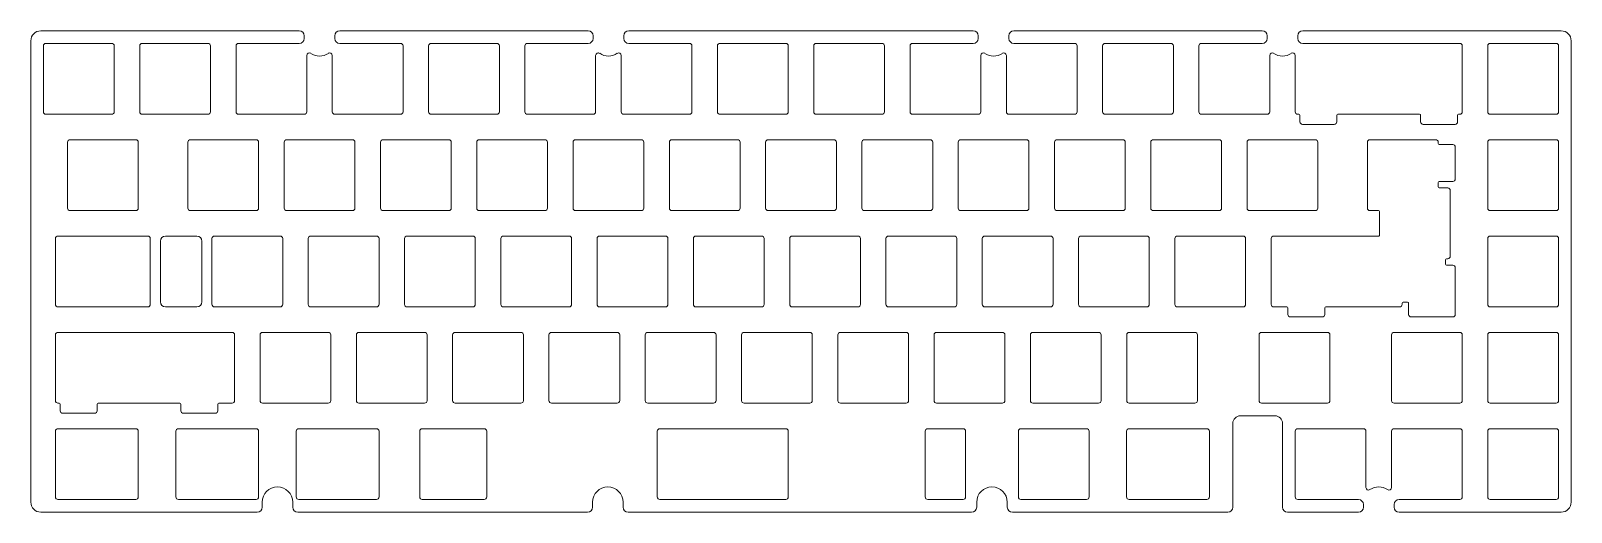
# Model space of a CAD drawing. Header units: millimetres. Extents: x 2603 to 2908, y 1285 to 1380.
import ezdxf

# ---------------------------------------------------------------- set-up
doc = ezdxf.new("R2010")
doc.units = ezdxf.units.MM

msp = doc.modelspace()

# ---------------------------------------------------------------- linework, layer by layer
at = {"color": 2, "lineweight": 9}
for p, q in [((2603.07, 1378.38), (2603.07, 1287.18)), ((2656.17, 1380.38), (2605.07, 1380.38)), ((2606.07, 1377.88), (2619.07, 1377.88)), ((2625.12, 1377.88), (2638.12, 1377.88)), ((2644.17, 1377.88), (2656.17, 1377.88)), ((2657.17, 1378.88), (2657.17, 1379.38)), ((2663.22, 1379.38), (2663.22, 1378.88)), ((2713.32, 1380.38), (2664.22, 1380.38)), ((2664.22, 1377.88), (2676.22, 1377.88)), ((2682.27, 1377.88), (2695.27, 1377.88)), ((2701.32, 1377.88), (2713.32, 1377.88)), ((2714.32, 1379.38), (2714.32, 1378.88)), ((2720.37, 1378.88), (2720.37, 1379.38)), ((2789.52, 1380.38), (2721.37, 1380.38)), ((2721.37, 1377.88), (2733.37, 1377.88)), ((2739.42, 1377.88), (2752.42, 1377.88)), ((2758.47, 1377.88), (2771.47, 1377.88)), ((2777.52, 1377.88), (2789.52, 1377.88)), ((2790.52, 1379.38), (2790.52, 1378.88)), ((2796.57, 1378.88), (2796.57, 1379.38)), ((2846.67, 1380.38), (2797.57, 1380.38)), ((2797.57, 1377.88), (2809.57, 1377.88)), ((2815.62, 1377.88), (2828.62, 1377.88)), ((2834.67, 1377.88), (2846.67, 1377.88)), ((2847.67, 1378.88), (2847.67, 1379.38)), ((2853.72, 1379.38), (2853.72, 1378.88)), ((2905.82, 1380.38), (2854.72, 1380.38)), ((2854.72, 1377.88), (2885.77, 1377.88)), ((2891.82, 1377.88), (2904.82, 1377.88)), ((2907.82, 1287.18), (2907.82, 1378.38)), ((2605.57, 1364.38), (2605.57, 1377.38)), ((2619.57, 1377.38), (2619.57, 1364.38)), ((2624.62, 1364.38), (2624.62, 1377.38)), ((2638.62, 1377.38), (2638.62, 1364.38)), ((2643.67, 1364.38), (2643.67, 1377.38)), ((2657.67, 1375.52), (2657.67, 1364.38)), ((2662.72, 1364.38), (2662.72, 1375.52)), ((2676.72, 1377.38), (2676.72, 1364.38)), ((2681.77, 1364.38), (2681.77, 1377.38)), ((2695.77, 1377.38), (2695.77, 1364.38)), ((2700.82, 1364.38), (2700.82, 1377.38)), ((2714.82, 1375.51), (2714.82, 1364.38)), ((2719.87, 1364.38), (2719.87, 1375.51)), ((2733.87, 1377.38), (2733.87, 1364.38)), ((2738.92, 1364.38), (2738.92, 1377.38)), ((2752.92, 1377.38), (2752.92, 1364.38)), ((2757.97, 1364.38), (2757.97, 1377.38)), ((2771.97, 1377.38), (2771.97, 1364.38)), ((2777.02, 1364.38), (2777.02, 1377.38)), ((2791.02, 1375.52), (2791.02, 1364.38)), ((2796.07, 1364.38), (2796.07, 1375.52)), ((2810.07, 1377.38), (2810.07, 1364.38)), ((2815.12, 1364.38), (2815.12, 1377.38)), ((2829.12, 1377.38), (2829.12, 1364.38)), ((2834.17, 1364.38), (2834.17, 1377.38)), ((2848.17, 1375.52), (2848.17, 1364.38)), ((2853.22, 1375.52), (2853.22, 1364.38)), ((2886.27, 1377.38), (2886.27, 1364.38)), ((2891.32, 1364.38), (2891.32, 1377.38)), ((2905.32, 1377.38), (2905.32, 1364.38)), ((2619.07, 1363.88), (2606.07, 1363.88)), ((2638.12, 1363.88), (2625.12, 1363.88)), ((2657.17, 1363.88), (2644.17, 1363.88)), ((2676.22, 1363.88), (2663.22, 1363.88)), ((2695.27, 1363.88), (2682.27, 1363.88)), ((2714.32, 1363.88), (2701.32, 1363.88)), ((2733.37, 1363.88), (2720.37, 1363.88)), ((2752.42, 1363.88), (2739.42, 1363.88)), ((2771.47, 1363.88), (2758.47, 1363.88)), ((2790.52, 1363.88), (2777.52, 1363.88)), ((2809.57, 1363.88), (2796.57, 1363.88)), ((2828.62, 1363.88), (2815.62, 1363.88)), ((2847.67, 1363.88), (2834.67, 1363.88)), ((2853.72, 1363.88), (2853.96, 1363.88)), ((2854.16, 1362.38), (2854.16, 1363.68)), ((2861.46, 1363.68), (2861.46, 1362.38)), ((2877.84, 1363.88), (2861.66, 1363.88)), ((2878.04, 1362.38), (2878.04, 1363.68)), ((2885.34, 1363.68), (2885.34, 1362.38)), ((2885.77, 1363.88), (2885.54, 1363.88)), ((2904.82, 1363.88), (2891.82, 1363.88)), ((2860.96, 1361.88), (2854.66, 1361.88)), ((2884.84, 1361.88), (2878.54, 1361.88)), ((2610.33, 1345.33), (2610.33, 1358.33)), ((2610.83, 1358.83), (2623.83, 1358.83)), ((2624.33, 1358.33), (2624.33, 1345.33)), ((2634.15, 1345.33), (2634.15, 1358.33)), ((2634.65, 1358.83), (2647.65, 1358.83)), ((2648.15, 1358.33), (2648.15, 1345.33)), ((2653.2, 1345.33), (2653.2, 1358.33)), ((2653.7, 1358.83), (2666.7, 1358.83)), ((2667.2, 1358.33), (2667.2, 1345.33)), ((2672.25, 1345.33), (2672.25, 1358.33)), ((2672.75, 1358.83), (2685.75, 1358.83)), ((2686.25, 1358.33), (2686.25, 1345.33)), ((2691.3, 1345.33), (2691.3, 1358.33)), ((2691.8, 1358.83), (2704.8, 1358.83)), ((2705.3, 1358.33), (2705.3, 1345.33)), ((2710.35, 1345.33), (2710.35, 1358.33)), ((2710.85, 1358.83), (2723.85, 1358.83)), ((2724.35, 1358.33), (2724.35, 1345.33)), ((2729.4, 1345.33), (2729.4, 1358.33)), ((2729.9, 1358.83), (2742.9, 1358.83)), ((2743.4, 1358.33), (2743.4, 1345.33)), ((2748.45, 1345.33), (2748.45, 1358.33)), ((2748.95, 1358.83), (2761.95, 1358.83)), ((2762.45, 1358.33), (2762.45, 1345.33)), ((2767.5, 1345.33), (2767.5, 1358.33)), ((2768, 1358.83), (2781, 1358.83)), ((2781.5, 1358.33), (2781.5, 1345.33)), ((2786.55, 1345.33), (2786.55, 1358.33)), ((2787.05, 1358.83), (2800.05, 1358.83)), ((2800.55, 1358.33), (2800.55, 1345.33)), ((2805.6, 1345.33), (2805.6, 1358.33)), ((2806.1, 1358.83), (2819.1, 1358.83)), ((2819.6, 1358.33), (2819.6, 1345.33)), ((2824.65, 1345.33), (2824.65, 1358.33)), ((2825.15, 1358.83), (2838.15, 1358.83)), ((2838.65, 1358.33), (2838.65, 1345.33)), ((2843.7, 1345.33), (2843.7, 1358.33)), ((2844.2, 1358.83), (2857.2, 1358.83)), ((2857.7, 1358.33), (2857.7, 1345.33)), ((2867.51, 1345.33), (2867.51, 1358.33)), ((2868.01, 1358.83), (2881.01, 1358.83)), ((2881.51, 1358.09), (2881.51, 1358.33)), ((2884.39, 1357.89), (2881.71, 1357.89)), ((2884.89, 1357.39), (2884.89, 1351.09)), ((2891.32, 1345.33), (2891.32, 1358.33)), ((2891.82, 1358.83), (2904.82, 1358.83)), ((2905.32, 1358.33), (2905.32, 1345.33)), ((2881.51, 1349.5), (2881.51, 1350.39)), ((2884.39, 1350.59), (2881.71, 1350.59)), ((2881.71, 1349.3), (2883.39, 1349.3)), ((2883.89, 1348.8), (2883.89, 1335.8)), ((2623.83, 1344.83), (2610.83, 1344.83)), ((2647.65, 1344.83), (2634.65, 1344.83)), ((2666.7, 1344.83), (2653.7, 1344.83)), ((2685.75, 1344.83), (2672.75, 1344.83)), ((2704.8, 1344.83), (2691.8, 1344.83)), ((2723.85, 1344.83), (2710.85, 1344.83)), ((2742.9, 1344.83), (2729.9, 1344.83)), ((2761.95, 1344.83), (2748.95, 1344.83)), ((2781, 1344.83), (2768, 1344.83)), ((2800.05, 1344.83), (2787.05, 1344.83)), ((2819.1, 1344.83), (2806.1, 1344.83)), ((2838.15, 1344.83), (2825.15, 1344.83)), ((2857.2, 1344.83), (2844.2, 1344.83)), ((2868.01, 1344.83), (2869.69, 1344.83)), ((2869.89, 1344.63), (2869.89, 1339.98)), ((2904.82, 1344.83), (2891.82, 1344.83)), ((2607.95, 1339.28), (2607.95, 1326.28)), ((2608.45, 1339.78), (2626.21, 1339.78)), ((2626.71, 1339.28), (2626.71, 1326.28)), ((2628.71, 1338.78), (2628.71, 1326.78)), ((2635.91, 1339.78), (2629.71, 1339.78)), ((2636.91, 1326.78), (2636.91, 1338.78)), ((2638.91, 1326.28), (2638.91, 1339.28)), ((2639.41, 1339.78), (2652.41, 1339.78)), ((2652.91, 1339.28), (2652.91, 1326.28)), ((2657.96, 1326.28), (2657.96, 1339.28)), ((2658.46, 1339.78), (2671.46, 1339.78)), ((2671.96, 1339.28), (2671.96, 1326.28)), ((2677.01, 1326.28), (2677.01, 1339.28)), ((2677.51, 1339.78), (2690.51, 1339.78)), ((2691.01, 1339.28), (2691.01, 1326.28)), ((2696.06, 1326.28), (2696.06, 1339.28)), ((2696.56, 1339.78), (2709.56, 1339.78)), ((2710.06, 1339.28), (2710.06, 1326.28)), ((2715.11, 1326.28), (2715.11, 1339.28)), ((2715.61, 1339.78), (2728.61, 1339.78)), ((2729.11, 1339.28), (2729.11, 1326.28)), ((2734.16, 1326.28), (2734.16, 1339.28)), ((2734.66, 1339.78), (2747.66, 1339.78)), ((2748.16, 1339.28), (2748.16, 1326.28)), ((2753.21, 1326.28), (2753.21, 1339.28)), ((2753.71, 1339.78), (2766.71, 1339.78)), ((2767.21, 1339.28), (2767.21, 1326.28)), ((2772.26, 1326.28), (2772.26, 1339.28)), ((2772.76, 1339.78), (2785.76, 1339.78)), ((2786.26, 1339.28), (2786.26, 1326.28)), ((2791.31, 1326.28), (2791.31, 1339.28)), ((2791.81, 1339.78), (2804.81, 1339.78)), ((2805.31, 1339.28), (2805.31, 1326.28)), ((2810.36, 1326.28), (2810.36, 1339.28)), ((2810.86, 1339.78), (2823.86, 1339.78)), ((2824.36, 1339.28), (2824.36, 1326.28)), ((2829.41, 1326.28), (2829.41, 1339.28)), ((2829.91, 1339.78), (2842.91, 1339.78)), ((2843.41, 1339.28), (2843.41, 1326.28)), ((2848.46, 1339.28), (2848.46, 1326.28)), ((2848.96, 1339.78), (2869.69, 1339.78)), ((2891.32, 1326.28), (2891.32, 1339.28)), ((2891.82, 1339.78), (2904.82, 1339.78)), ((2905.32, 1339.28), (2905.32, 1326.28)), ((2882.96, 1334.21), (2882.96, 1335.1)), ((2883.39, 1335.3), (2883.16, 1335.3)), ((2883.16, 1334.01), (2884.39, 1334.01)), ((2884.89, 1333.51), (2884.89, 1324.28)), ((2608.45, 1325.78), (2626.21, 1325.78)), ((2629.71, 1325.78), (2635.91, 1325.78)), ((2652.41, 1325.78), (2639.41, 1325.78)), ((2671.46, 1325.78), (2658.46, 1325.78)), ((2690.51, 1325.78), (2677.51, 1325.78)), ((2709.56, 1325.78), (2696.56, 1325.78)), ((2728.61, 1325.78), (2715.61, 1325.78)), ((2747.66, 1325.78), (2734.66, 1325.78)), ((2766.71, 1325.78), (2753.71, 1325.78)), ((2785.76, 1325.78), (2772.76, 1325.78)), ((2804.81, 1325.78), (2791.81, 1325.78)), ((2823.86, 1325.78), (2810.86, 1325.78)), ((2842.91, 1325.78), (2829.91, 1325.78)), ((2848.96, 1325.78), (2851.57, 1325.78)), ((2873.87, 1325.78), (2859.27, 1325.78)), ((2874.37, 1326.28), (2874.37, 1326.51)), ((2874.57, 1326.71), (2875.46, 1326.71)), ((2875.66, 1324.28), (2875.66, 1326.51)), ((2904.82, 1325.78), (2891.82, 1325.78)), ((2851.77, 1324.28), (2851.77, 1325.58)), ((2858.57, 1323.78), (2852.27, 1323.78)), ((2859.07, 1324.28), (2859.07, 1325.58)), ((2884.39, 1323.78), (2876.16, 1323.78)), ((2607.95, 1320.23), (2607.95, 1307.23)), ((2608.45, 1320.73), (2642.88, 1320.73)), ((2643.38, 1320.23), (2643.38, 1307.23)), ((2648.43, 1307.23), (2648.43, 1320.23)), ((2648.93, 1320.73), (2661.93, 1320.73)), ((2662.43, 1320.23), (2662.43, 1307.23)), ((2667.48, 1307.23), (2667.48, 1320.23)), ((2667.98, 1320.73), (2680.98, 1320.73)), ((2681.48, 1320.23), (2681.48, 1307.23)), ((2686.53, 1307.23), (2686.53, 1320.23)), ((2687.03, 1320.73), (2700.03, 1320.73)), ((2700.53, 1320.23), (2700.53, 1307.23)), ((2705.58, 1307.23), (2705.58, 1320.23)), ((2706.08, 1320.73), (2719.08, 1320.73)), ((2719.58, 1320.23), (2719.58, 1307.23)), ((2724.63, 1307.23), (2724.63, 1320.23)), ((2725.13, 1320.73), (2738.13, 1320.73)), ((2738.63, 1320.23), (2738.63, 1307.23)), ((2743.68, 1307.23), (2743.68, 1320.23)), ((2744.18, 1320.73), (2757.18, 1320.73)), ((2757.68, 1320.23), (2757.68, 1307.23)), ((2762.73, 1307.23), (2762.73, 1320.23)), ((2763.23, 1320.73), (2776.23, 1320.73)), ((2776.73, 1320.23), (2776.73, 1307.23)), ((2781.78, 1307.23), (2781.78, 1320.23)), ((2782.28, 1320.73), (2795.28, 1320.73)), ((2795.78, 1320.23), (2795.78, 1307.23)), ((2800.83, 1307.23), (2800.83, 1320.23)), ((2801.33, 1320.73), (2814.33, 1320.73)), ((2814.83, 1320.23), (2814.83, 1307.23)), ((2819.88, 1307.23), (2819.88, 1320.23)), ((2820.38, 1320.73), (2833.38, 1320.73)), ((2833.88, 1320.23), (2833.88, 1307.23)), ((2846.08, 1307.23), (2846.08, 1320.23)), ((2846.58, 1320.73), (2859.58, 1320.73)), ((2860.08, 1320.23), (2860.08, 1307.23)), ((2872.27, 1320.23), (2872.27, 1307.23)), ((2885.77, 1320.73), (2872.77, 1320.73)), ((2886.27, 1307.23), (2886.27, 1320.23)), ((2891.32, 1307.23), (2891.32, 1320.23)), ((2891.82, 1320.73), (2904.82, 1320.73)), ((2905.32, 1320.23), (2905.32, 1307.23)), ((2608.45, 1306.73), (2608.69, 1306.73)), ((2608.89, 1305.23), (2608.89, 1306.53)), ((2615.69, 1304.73), (2609.39, 1304.73)), ((2616.19, 1305.23), (2616.19, 1306.53)), ((2616.39, 1306.73), (2632.57, 1306.73)), ((2632.77, 1306.53), (2632.77, 1305.23)), ((2639.57, 1304.73), (2633.27, 1304.73)), ((2640.07, 1305.23), (2640.07, 1306.53)), ((2640.27, 1306.73), (2642.88, 1306.73)), ((2661.93, 1306.73), (2648.93, 1306.73)), ((2680.98, 1306.73), (2667.98, 1306.73)), ((2700.03, 1306.73), (2687.03, 1306.73)), ((2719.08, 1306.73), (2706.08, 1306.73)), ((2738.13, 1306.73), (2725.13, 1306.73)), ((2757.18, 1306.73), (2744.18, 1306.73)), ((2776.23, 1306.73), (2763.23, 1306.73)), ((2795.28, 1306.73), (2782.28, 1306.73)), ((2814.33, 1306.73), (2801.33, 1306.73)), ((2833.38, 1306.73), (2820.38, 1306.73)), ((2859.58, 1306.73), (2846.58, 1306.73)), ((2872.77, 1306.73), (2885.77, 1306.73)), ((2904.82, 1306.73), (2891.82, 1306.73)), ((2608.45, 1301.68), (2623.83, 1301.68)), ((2632.26, 1301.68), (2647.65, 1301.68)), ((2656.08, 1301.68), (2671.46, 1301.68)), ((2680.51, 1301.68), (2692.77, 1301.68)), ((2727.51, 1301.68), (2752.42, 1301.68)), ((2780.52, 1301.68), (2787.52, 1301.68)), ((2811.95, 1301.68), (2798.95, 1301.68)), ((2820.36, 1301.68), (2835.74, 1301.68)), ((2840.87, 1286.18), (2840.87, 1302.73)), ((2842.37, 1304.23), (2849.22, 1304.23)), ((2850.72, 1302.73), (2850.72, 1286.18)), ((2866.72, 1301.68), (2853.72, 1301.68)), ((2885.77, 1301.68), (2872.77, 1301.68)), ((2891.82, 1301.68), (2904.82, 1301.68)), ((2607.95, 1288.18), (2607.95, 1301.18)), ((2624.33, 1301.18), (2624.33, 1288.18)), ((2631.76, 1288.18), (2631.76, 1301.18)), ((2648.15, 1301.18), (2648.15, 1288.18)), ((2655.58, 1288.18), (2655.58, 1301.18)), ((2671.96, 1301.18), (2671.96, 1288.18)), ((2680.01, 1288.18), (2680.01, 1301.18)), ((2693.27, 1301.18), (2693.27, 1288.18)), ((2727.01, 1301.18), (2727.01, 1288.18)), ((2752.92, 1301.18), (2752.92, 1288.18)), ((2780.02, 1288.18), (2780.02, 1301.18)), ((2788.02, 1301.18), (2788.02, 1288.18)), ((2798.45, 1301.18), (2798.45, 1288.18)), ((2812.45, 1288.18), (2812.45, 1301.18)), ((2819.86, 1301.18), (2819.86, 1288.18)), ((2836.24, 1301.18), (2836.24, 1288.18)), ((2853.22, 1301.18), (2853.22, 1288.18)), ((2867.22, 1290.04), (2867.22, 1301.18)), ((2872.27, 1301.18), (2872.27, 1290.04)), ((2886.27, 1288.18), (2886.27, 1301.18)), ((2891.32, 1288.18), (2891.32, 1301.18)), ((2905.32, 1301.18), (2905.32, 1288.18)), ((2608.45, 1287.68), (2623.83, 1287.68)), ((2632.26, 1287.68), (2647.65, 1287.68)), ((2648.84, 1286.18), (2648.84, 1287.15)), ((2654.89, 1287.15), (2654.89, 1286.18)), ((2656.08, 1287.68), (2671.46, 1287.68)), ((2692.77, 1287.68), (2680.51, 1287.68)), ((2714.21, 1287.15), (2714.21, 1286.18)), ((2720.26, 1286.18), (2720.26, 1287.15)), ((2727.51, 1287.68), (2752.42, 1287.68)), ((2787.52, 1287.68), (2780.52, 1287.68)), ((2790.21, 1287.15), (2790.21, 1286.18)), ((2796.26, 1286.18), (2796.26, 1287.15)), ((2798.95, 1287.68), (2811.95, 1287.68)), ((2820.36, 1287.68), (2835.74, 1287.68)), ((2853.72, 1287.68), (2865.72, 1287.68)), ((2866.72, 1286.68), (2866.72, 1286.18)), ((2872.77, 1286.18), (2872.77, 1286.68)), ((2885.77, 1287.68), (2873.77, 1287.68)), ((2904.82, 1287.68), (2891.82, 1287.68)), ((2605.07, 1285.18), (2647.84, 1285.18)), ((2655.89, 1285.18), (2713.21, 1285.18)), ((2721.26, 1285.18), (2789.21, 1285.18)), ((2797.26, 1285.18), (2839.87, 1285.18)), ((2851.72, 1285.18), (2865.72, 1285.18)), ((2873.77, 1285.18), (2905.82, 1285.18))]:
    msp.add_line(p, q, dxfattribs=at)
for centre, radius, start, end in [((2605.07, 1378.38), 2, 90, 180), ((2606.07, 1377.38), 0.5, 90, 180), ((2619.07, 1377.38), 0.5, 0, 90), ((2625.12, 1377.38), 0.5, 90, 180), ((2638.12, 1377.38), 0.5, 0, 90), ((2644.17, 1377.38), 0.5, 90, 180), ((2656.17, 1379.38), 1, 0, 90), ((2656.17, 1378.88), 1, 270, 0), ((2664.22, 1379.38), 1, 90, 180), ((2664.22, 1378.88), 1, 180, 270), ((2676.22, 1377.38), 0.5, 0, 90), ((2682.27, 1377.38), 0.5, 90, 180), ((2695.27, 1377.38), 0.5, 0, 90), ((2701.32, 1377.38), 0.5, 90, 180), ((2713.32, 1379.38), 1, 0, 90), ((2713.32, 1378.88), 1, 270, 0), ((2721.37, 1379.38), 1, 90, 180), ((2721.37, 1378.88), 1, 180, 270), ((2733.37, 1377.38), 0.5, 0, 90), ((2739.42, 1377.38), 0.5, 90, 180), ((2752.42, 1377.38), 0.5, 0, 90), ((2758.47, 1377.38), 0.5, 90, 180), ((2771.47, 1377.38), 0.5, 0, 90), ((2777.52, 1377.38), 0.5, 90, 180), ((2789.52, 1379.38), 1, 0, 90), ((2789.52, 1378.88), 1, 270, 0), ((2797.57, 1379.38), 1, 90, 180), ((2797.57, 1378.88), 1, 180, 270), ((2809.57, 1377.38), 0.5, 0, 90), ((2815.62, 1377.38), 0.5, 90, 180), ((2828.62, 1377.38), 0.5, 0, 90), ((2834.67, 1377.38), 0.5, 90, 180), ((2846.67, 1379.38), 1, 0, 90), ((2846.67, 1378.88), 1, 270, 0), ((2854.72, 1379.38), 1, 90, 180), ((2854.72, 1378.88), 1, 180, 270), ((2885.77, 1377.38), 0.5, 0, 90), ((2891.82, 1377.38), 0.5, 90, 180), ((2904.82, 1377.38), 0.5, 0, 90), ((2905.82, 1378.38), 2, 0, 90), ((2658.17, 1375.52), 0.5, 54.9347, 180), ((2660.2, 1378.4), 3.03, 234.9347, 305.0653), ((2662.22, 1375.52), 0.5, 0, 125.0653), ((2715.32, 1375.51), 0.5, 54.9418, 180), ((2717.35, 1378.4), 3.02, 234.9418, 305.0582), ((2719.37, 1375.51), 0.5, 0, 125.0582), ((2791.52, 1375.52), 0.5, 54.9334, 180), ((2793.55, 1378.4), 3.03, 234.9334, 305.0666), ((2795.57, 1375.52), 0.5, 0, 125.0666), ((2848.67, 1375.52), 0.5, 54.9376, 180), ((2850.7, 1378.4), 3.03, 234.9376, 305.0823), ((2852.72, 1375.52), 0.5, 0, 125.0823), ((2606.07, 1364.38), 0.5, 180, 270), ((2619.07, 1364.38), 0.5, 270, 0), ((2625.12, 1364.38), 0.5, 180, 270), ((2638.12, 1364.38), 0.5, 270, 0), ((2644.17, 1364.38), 0.5, 180, 270), ((2657.17, 1364.38), 0.5, 270, 0), ((2663.22, 1364.38), 0.5, 180, 270), ((2676.22, 1364.38), 0.5, 270, 0), ((2682.27, 1364.38), 0.5, 180, 270), ((2695.27, 1364.38), 0.5, 270, 0), ((2701.32, 1364.38), 0.5, 180, 270), ((2714.32, 1364.38), 0.5, 270, 0), ((2720.37, 1364.38), 0.5, 180, 270), ((2733.37, 1364.38), 0.5, 270, 0), ((2739.42, 1364.38), 0.5, 180, 270), ((2752.42, 1364.38), 0.5, 270, 0), ((2758.47, 1364.38), 0.5, 180, 270), ((2771.47, 1364.38), 0.5, 270, 0), ((2777.52, 1364.38), 0.5, 180, 270), ((2790.52, 1364.38), 0.5, 270, 0), ((2796.57, 1364.38), 0.5, 180, 270), ((2809.57, 1364.38), 0.5, 270, 0), ((2815.62, 1364.38), 0.5, 180, 270), ((2828.62, 1364.38), 0.5, 270, 0), ((2834.67, 1364.38), 0.5, 180, 270), ((2847.67, 1364.38), 0.5, 270, 0), ((2853.72, 1364.38), 0.5, 180, 270), ((2853.96, 1363.68), 0.2, 0, 90), ((2854.66, 1362.38), 0.5, 180, 270), ((2860.96, 1362.38), 0.5, 270, 360), ((2861.66, 1363.68), 0.2, 90, 180), ((2877.84, 1363.68), 0.2, 0, 90), ((2878.54, 1362.38), 0.5, 180, 270), ((2884.84, 1362.38), 0.5, 270, 360), ((2885.54, 1363.68), 0.2, 90, 180), ((2885.77, 1364.38), 0.5, 270, 0), ((2891.82, 1364.38), 0.5, 180, 270), ((2904.82, 1364.38), 0.5, 270, 0), ((2610.83, 1358.33), 0.5, 90, 180), ((2623.83, 1358.33), 0.5, 0, 90), ((2634.65, 1358.33), 0.5, 90, 180), ((2647.65, 1358.33), 0.5, 0, 90), ((2653.7, 1358.33), 0.5, 90, 180), ((2666.7, 1358.33), 0.5, 0, 90), ((2672.75, 1358.33), 0.5, 90, 180), ((2685.75, 1358.33), 0.5, 0, 90), ((2691.8, 1358.33), 0.5, 90, 180), ((2704.8, 1358.33), 0.5, 0, 90), ((2710.85, 1358.33), 0.5, 90, 180), ((2723.85, 1358.33), 0.5, 0, 90), ((2729.9, 1358.33), 0.5, 90, 180), ((2742.9, 1358.33), 0.5, 0, 90), ((2748.95, 1358.33), 0.5, 90, 180), ((2761.95, 1358.33), 0.5, 0, 90), ((2768, 1358.33), 0.5, 90, 180), ((2781, 1358.33), 0.5, 0, 90), ((2787.05, 1358.33), 0.5, 90, 180), ((2800.05, 1358.33), 0.5, 0, 90), ((2806.1, 1358.33), 0.5, 90, 180), ((2819.1, 1358.33), 0.5, 0, 90), ((2825.15, 1358.33), 0.5, 90, 180), ((2838.15, 1358.33), 0.5, 0, 90), ((2844.2, 1358.33), 0.5, 90, 180), ((2857.2, 1358.33), 0.5, 0, 90), ((2868.01, 1358.33), 0.5, 90, 180), ((2881.01, 1358.33), 0.5, 0, 90), ((2881.71, 1358.09), 0.2, 180, 270), ((2884.39, 1357.39), 0.5, 0, 90), ((2891.82, 1358.33), 0.5, 90, 180), ((2904.82, 1358.33), 0.5, 0, 90), ((2881.71, 1350.39), 0.2, 90, 180), ((2884.39, 1351.09), 0.5, 270, 0), ((2881.71, 1349.5), 0.2, 180, 270), ((2883.39, 1348.8), 0.5, 0, 90), ((2610.83, 1345.33), 0.5, 180, 270), ((2623.83, 1345.33), 0.5, 270, 360), ((2634.65, 1345.33), 0.5, 180, 270), ((2647.65, 1345.33), 0.5, 270, 360), ((2653.7, 1345.33), 0.5, 180, 270), ((2666.7, 1345.33), 0.5, 270, 360), ((2672.75, 1345.33), 0.5, 180, 270), ((2685.75, 1345.33), 0.5, 270, 360), ((2691.8, 1345.33), 0.5, 180, 270), ((2704.8, 1345.33), 0.5, 270, 360), ((2710.85, 1345.33), 0.5, 180, 270), ((2723.85, 1345.33), 0.5, 270, 360), ((2729.9, 1345.33), 0.5, 180, 270), ((2742.9, 1345.33), 0.5, 270, 360), ((2748.95, 1345.33), 0.5, 180, 270), ((2761.95, 1345.33), 0.5, 270, 360), ((2768, 1345.33), 0.5, 180, 270), ((2781, 1345.33), 0.5, 270, 360), ((2787.05, 1345.33), 0.5, 180, 270), ((2800.05, 1345.33), 0.5, 270, 360), ((2806.1, 1345.33), 0.5, 180, 270), ((2819.1, 1345.33), 0.5, 270, 360), ((2825.15, 1345.33), 0.5, 180, 270), ((2838.15, 1345.33), 0.5, 270, 360), ((2844.2, 1345.33), 0.5, 180, 270), ((2857.2, 1345.33), 0.5, 270, 360), ((2868.01, 1345.33), 0.5, 180, 270), ((2869.69, 1344.63), 0.2, 0, 90), ((2891.82, 1345.33), 0.5, 180, 270), ((2904.82, 1345.33), 0.5, 270, 360), ((2608.45, 1339.28), 0.5, 90, 180), ((2626.21, 1339.28), 0.5, 0, 89.9974), ((2629.71, 1338.78), 1, 90, 180), ((2635.91, 1338.78), 1, 0, 90), ((2639.41, 1339.28), 0.5, 90, 180), ((2652.41, 1339.28), 0.5, 0, 90), ((2658.46, 1339.28), 0.5, 90, 180), ((2671.46, 1339.28), 0.5, 0, 90), ((2677.51, 1339.28), 0.5, 90, 180), ((2690.51, 1339.28), 0.5, 0, 90), ((2696.56, 1339.28), 0.5, 90, 180), ((2709.56, 1339.28), 0.5, 0, 90), ((2715.61, 1339.28), 0.5, 90, 180), ((2728.61, 1339.28), 0.5, 0, 90), ((2734.66, 1339.28), 0.5, 90, 180), ((2747.66, 1339.28), 0.5, 0, 90), ((2753.71, 1339.28), 0.5, 90, 180), ((2766.71, 1339.28), 0.5, 0, 90), ((2772.76, 1339.28), 0.5, 90, 180), ((2785.76, 1339.28), 0.5, 0, 90), ((2791.81, 1339.28), 0.5, 90, 180), ((2804.81, 1339.28), 0.5, 0, 90), ((2810.86, 1339.28), 0.5, 90, 180), ((2823.86, 1339.28), 0.5, 0, 90), ((2829.91, 1339.28), 0.5, 90, 180), ((2842.91, 1339.28), 0.5, 0, 90), ((2848.96, 1339.28), 0.5, 90, 180), ((2869.69, 1339.98), 0.2, 269.9978, 0), ((2891.82, 1339.28), 0.5, 90, 180), ((2904.82, 1339.28), 0.5, 0, 90), ((2883.16, 1335.1), 0.2, 90, 180), ((2883.39, 1335.8), 0.5, 270, 0), ((2883.16, 1334.21), 0.2, 180, 270), ((2884.39, 1333.51), 0.5, 0, 90), ((2608.45, 1326.28), 0.5, 180, 270), ((2626.21, 1326.28), 0.5, 270, 360), ((2629.71, 1326.78), 1, 180, 270), ((2635.91, 1326.78), 1, 270, 0), ((2639.41, 1326.28), 0.5, 180, 270), ((2652.41, 1326.28), 0.5, 270, 0), ((2658.46, 1326.28), 0.5, 180, 270), ((2671.46, 1326.28), 0.5, 270, 0), ((2677.51, 1326.28), 0.5, 180, 270), ((2690.51, 1326.28), 0.5, 270, 0), ((2696.56, 1326.28), 0.5, 180, 270), ((2709.56, 1326.28), 0.5, 270, 0), ((2715.61, 1326.28), 0.5, 180, 270), ((2728.61, 1326.28), 0.5, 270, 0), ((2734.66, 1326.28), 0.5, 180, 270), ((2747.66, 1326.28), 0.5, 270, 0), ((2753.71, 1326.28), 0.5, 180, 270), ((2766.71, 1326.28), 0.5, 270, 0), ((2772.76, 1326.28), 0.5, 180, 270), ((2785.76, 1326.28), 0.5, 270, 0), ((2791.81, 1326.28), 0.5, 180, 270), ((2804.81, 1326.28), 0.5, 270, 0), ((2810.86, 1326.28), 0.5, 180, 270), ((2823.86, 1326.28), 0.5, 270, 0), ((2829.91, 1326.28), 0.5, 180, 270), ((2842.91, 1326.28), 0.5, 270, 0), ((2848.96, 1326.28), 0.5, 180, 270), ((2851.57, 1325.58), 0.2, 0, 90), ((2859.27, 1325.58), 0.2, 90, 180), ((2873.87, 1326.28), 0.5, 270, 0), ((2874.57, 1326.51), 0.2, 90, 180), ((2875.46, 1326.51), 0.2, 360, 90), ((2891.82, 1326.28), 0.5, 180, 270), ((2904.82, 1326.28), 0.5, 270, 0), ((2852.27, 1324.28), 0.5, 180, 270), ((2858.57, 1324.28), 0.5, 270, 360), ((2876.16, 1324.28), 0.5, 180, 270), ((2884.39, 1324.28), 0.5, 270, 0), ((2608.45, 1320.23), 0.5, 90, 180), ((2642.88, 1320.23), 0.5, 0, 90), ((2648.93, 1320.23), 0.5, 90, 180), ((2661.93, 1320.23), 0.5, 0, 90), ((2667.98, 1320.23), 0.5, 90, 180), ((2680.98, 1320.23), 0.5, 0, 90), ((2687.03, 1320.23), 0.5, 90, 180), ((2700.03, 1320.23), 0.5, 0, 90), ((2706.08, 1320.23), 0.5, 90, 180), ((2719.08, 1320.23), 0.5, 0, 90), ((2725.13, 1320.23), 0.5, 90, 180), ((2738.13, 1320.23), 0.5, 0, 90), ((2744.18, 1320.23), 0.5, 90, 180), ((2757.18, 1320.23), 0.5, 0, 90), ((2763.23, 1320.23), 0.5, 90, 180), ((2776.23, 1320.23), 0.5, 0, 90), ((2782.28, 1320.23), 0.5, 90, 180), ((2795.28, 1320.23), 0.5, 0, 90), ((2801.33, 1320.23), 0.5, 90, 180), ((2814.33, 1320.23), 0.5, 0, 90), ((2820.38, 1320.23), 0.5, 90, 180), ((2833.38, 1320.23), 0.5, 0, 90), ((2846.58, 1320.23), 0.5, 90, 180), ((2859.58, 1320.23), 0.5, 0, 90), ((2872.77, 1320.23), 0.5, 90, 180), ((2885.77, 1320.23), 0.5, 0, 90), ((2891.82, 1320.23), 0.5, 90, 180), ((2904.82, 1320.23), 0.5, 0, 90), ((2608.45, 1307.23), 0.5, 180, 270), ((2608.69, 1306.53), 0.2, 0, 90), ((2609.39, 1305.23), 0.5, 180, 270), ((2615.69, 1305.23), 0.5, 270, 360), ((2616.39, 1306.53), 0.2, 90, 180), ((2632.57, 1306.53), 0.2, 0, 90), ((2633.27, 1305.23), 0.5, 180, 270), ((2639.57, 1305.23), 0.5, 270, 360), ((2640.27, 1306.53), 0.2, 90, 180), ((2642.88, 1307.23), 0.5, 270, 0), ((2648.93, 1307.23), 0.5, 180, 270), ((2661.93, 1307.23), 0.5, 270, 0), ((2667.98, 1307.23), 0.5, 180, 270), ((2680.98, 1307.23), 0.5, 270, 0), ((2687.03, 1307.23), 0.5, 180, 270), ((2700.03, 1307.23), 0.5, 270, 0), ((2706.08, 1307.23), 0.5, 180, 270), ((2719.08, 1307.23), 0.5, 270, 0), ((2725.13, 1307.23), 0.5, 180, 270), ((2738.13, 1307.23), 0.5, 270, 0), ((2744.18, 1307.23), 0.5, 180, 270), ((2757.18, 1307.23), 0.5, 270, 0), ((2763.23, 1307.23), 0.5, 180, 270), ((2776.23, 1307.23), 0.5, 270, 0), ((2782.28, 1307.23), 0.5, 180, 270), ((2795.28, 1307.23), 0.5, 270, 0), ((2801.33, 1307.23), 0.5, 180, 270), ((2814.33, 1307.23), 0.5, 270, 0), ((2820.38, 1307.23), 0.5, 180, 270), ((2833.38, 1307.23), 0.5, 270, 0), ((2846.58, 1307.23), 0.5, 180, 270), ((2859.58, 1307.23), 0.5, 270, 0), ((2872.77, 1307.23), 0.5, 180, 270), ((2885.77, 1307.23), 0.5, 270, 0), ((2891.82, 1307.23), 0.5, 180, 270), ((2904.82, 1307.23), 0.5, 270, 0), ((2608.45, 1301.18), 0.5, 90, 180), ((2623.83, 1301.18), 0.5, 0, 90), ((2632.26, 1301.18), 0.5, 90, 180), ((2647.65, 1301.18), 0.5, 0, 90), ((2656.08, 1301.18), 0.5, 90, 180), ((2671.46, 1301.18), 0.5, 0, 90), ((2680.51, 1301.18), 0.5, 90, 180), ((2692.77, 1301.18), 0.5, 0, 90), ((2727.51, 1301.18), 0.5, 90, 180), ((2752.42, 1301.18), 0.5, 0, 90), ((2780.52, 1301.18), 0.5, 90, 180), ((2787.52, 1301.18), 0.5, 0, 90), ((2798.95, 1301.18), 0.5, 90, 180), ((2811.95, 1301.18), 0.5, 0, 90), ((2820.36, 1301.18), 0.5, 90, 180), ((2835.74, 1301.18), 0.5, 0, 89.9961), ((2842.37, 1302.73), 1.5, 90, 180), ((2849.22, 1302.73), 1.5, 0, 90), ((2853.72, 1301.18), 0.5, 90, 180), ((2866.72, 1301.18), 0.5, 0, 90), ((2872.77, 1301.18), 0.5, 90, 180), ((2885.77, 1301.18), 0.5, 0, 90), ((2891.82, 1301.18), 0.5, 90, 180), ((2904.82, 1301.18), 0.5, 0, 90), ((2651.86, 1287.15), 3.02, 0, 180), ((2717.23, 1287.15), 3.02, 0, 180), ((2793.23, 1287.15), 3.02, 0, 180), ((2867.72, 1290.04), 0.5, 180, 305.0624), ((2869.75, 1287.15), 3.03, 54.9376, 125.0624), ((2871.77, 1290.04), 0.5, 234.9376, 0), ((2605.07, 1287.18), 2, 180, 270), ((2608.45, 1288.18), 0.5, 180, 270), ((2623.83, 1288.18), 0.5, 270, 0), ((2632.26, 1288.18), 0.5, 180, 270), ((2647.65, 1288.18), 0.5, 270.01, 0), ((2647.84, 1286.18), 1, 270, 0), ((2655.89, 1286.18), 1, 180, 270), ((2656.08, 1288.18), 0.5, 180, 270), ((2671.46, 1288.18), 0.5, 270, 0), ((2680.51, 1288.18), 0.5, 180, 270), ((2692.77, 1288.18), 0.5, 270, 360), ((2713.21, 1286.18), 1, 270, 0), ((2721.26, 1286.18), 1, 180, 270), ((2727.51, 1288.18), 0.5, 180, 270), ((2752.42, 1288.18), 0.5, 270, 0), ((2780.52, 1288.18), 0.5, 180, 270), ((2787.52, 1288.18), 0.5, 270, 0), ((2789.21, 1286.18), 1, 270, 0), ((2797.26, 1286.18), 1, 180, 270), ((2798.95, 1288.18), 0.5, 180, 270), ((2811.95, 1288.18), 0.5, 270, 0), ((2820.36, 1288.18), 0.5, 180, 270), ((2835.74, 1288.18), 0.5, 270, 0), ((2839.87, 1286.18), 1, 270, 0), ((2851.72, 1286.18), 1, 180, 270), ((2853.72, 1288.18), 0.5, 180, 269.9996), ((2865.72, 1286.68), 1, 0, 90), ((2865.72, 1286.18), 1, 270, 0), ((2873.77, 1286.68), 1, 90, 180), ((2873.77, 1286.18), 1, 180, 270), ((2885.77, 1288.18), 0.5, 270, 0), ((2891.82, 1288.18), 0.5, 180, 270), ((2904.82, 1288.18), 0.5, 270, 360), ((2905.82, 1287.18), 2, 270, 0)]:
    msp.add_arc(centre, radius, start, end, dxfattribs=at)

doc.saveas('drawing.dxf')
